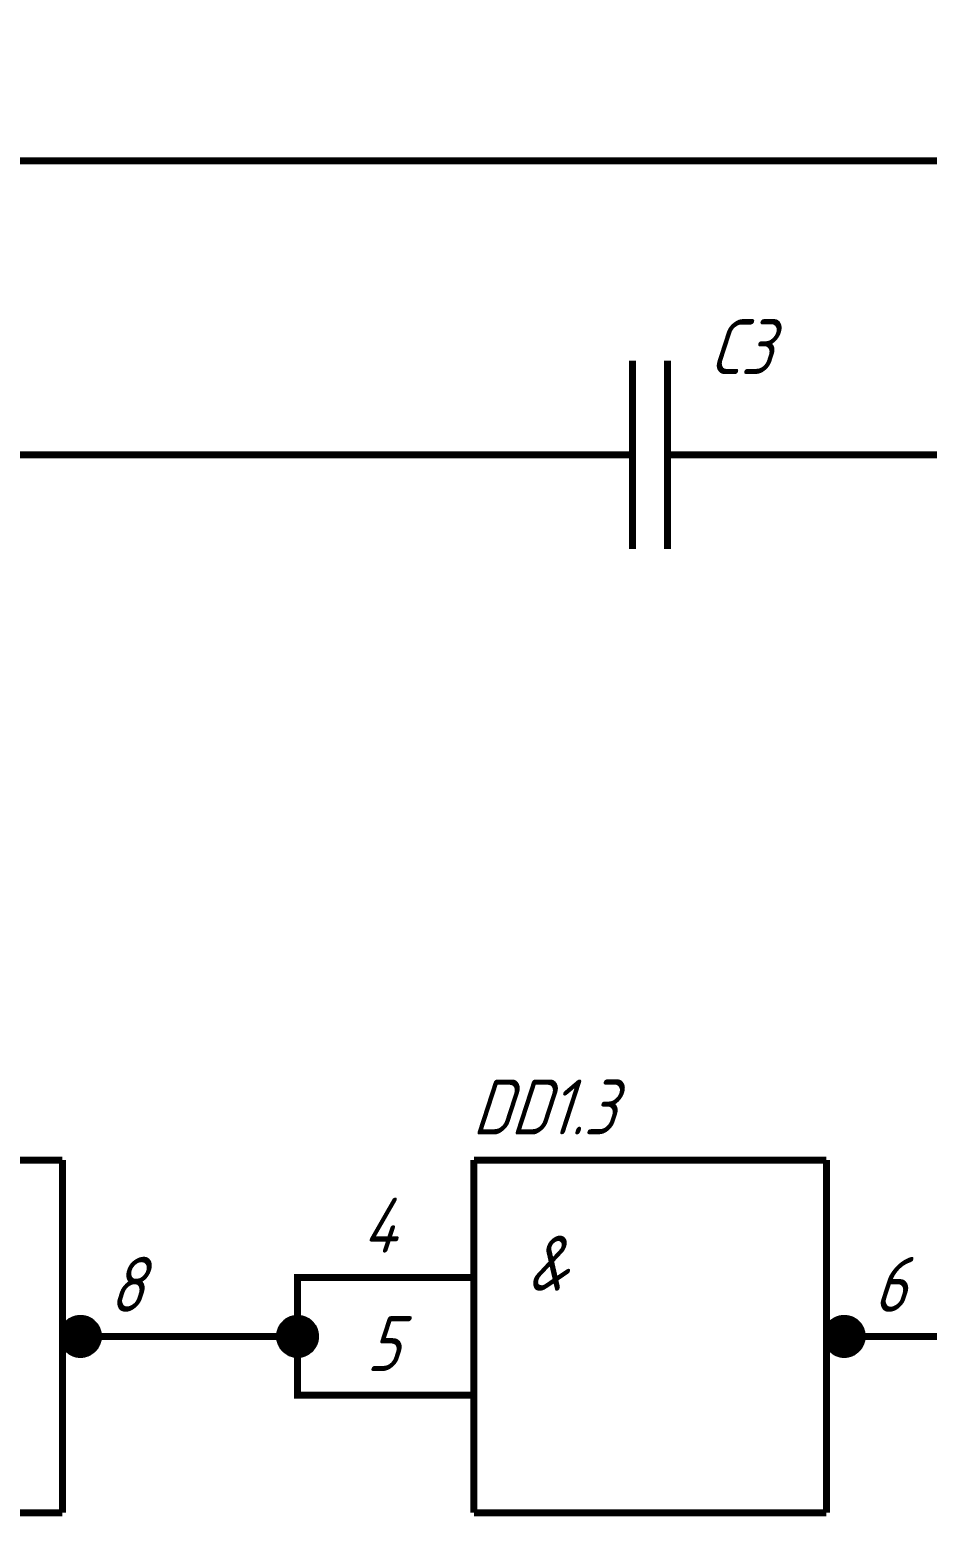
# Paper-space layout 'Layout1' of a CAD drawing. Header units: millimetres. Extents: x 0 to 420, y 0 to 297.
# Drawn here: x 296.2 to 334.4, y 102.5 to 165.7 of the extents above; entities that cross this region are included whole.
import ezdxf

# ---------------------------------------------------------------- set-up
doc = ezdxf.new("R2010")
doc.units = ezdxf.units.MM
doc.layers.add('Sheet', color=255, linetype='Continuous')
doc.styles.add('GOST', font='', dxfattribs={"oblique": 18})
doc.styles.get('GOST').set_extended_font_data('GOST type A')

psp = doc.layouts.get("Layout1")

# ---------------------------------------------------------------- linework, layer by layer
at = {"layer": 'Sheet'}
for points, const_width in [([(162.634, 240.149), (152.619, 240.149), (152.619, 160.15), (227.103, 160.15), (372.589, 160.15), (372.589, 110.133), (370.097, 110.133)], 0.3), ([(321.841, 151.649), (321.841, 147.64)], 0.3), ([(323.334, 147.64), (323.334, 151.649)], 0.3), ([(317.586, 147.64), (240.104, 147.64), (240.104, 122.643)], 0.3), ([(321.841, 147.64), (317.586, 147.64)], 0.3), ([(321.841, 147.64), (321.841, 143.642)], 0.3), ([(323.334, 147.64), (327.589, 147.64)], 0.3), ([(323.334, 147.64), (323.334, 143.642)], 0.3), ([(345.082, 107.64), (340.086, 107.64), (340.086, 110.144), (340.086, 112.649), (340.086, 147.64), (327.589, 147.64)], 0.3), ([(282.601, 117.646), (297.589, 117.646)], 0.3), ([(297.589, 117.646), (297.589, 102.643)], 0.3), ([(315.093, 102.643), (315.093, 117.646)], 0.3), ([(315.093, 117.646), (330.093, 117.646)], 0.3), ([(330.093, 117.646), (330.093, 102.643)], 0.3), ([(302.597, 110.144), (307.593, 110.144), (307.593, 112.649), (310.097, 112.649)], 0.3), ([(315.093, 112.649), (310.097, 112.649)], 0.3), ([(298.353, 110.908), (298.319, 110.908), (298.274, 110.908), (298.241, 110.897), (298.196, 110.897), (298.162, 110.886), (298.128, 110.874), (298.095, 110.863), (298.061, 110.852), (298.027, 110.829), (297.994, 110.818), (297.96, 110.796), (297.926, 110.785), (297.904, 110.762), (297.87, 110.74), (297.836, 110.706), (297.814, 110.683), (297.791, 110.661), (297.769, 110.627), (297.747, 110.605), (297.724, 110.571), (297.702, 110.537), (297.679, 110.515), (297.668, 110.481), (297.646, 110.448), (297.634, 110.414), (297.623, 110.369), (297.612, 110.335), (297.601, 110.302), (297.601, 110.257), (297.589, 110.223), (297.589, 110.189), (297.589, 110.144)], 0.3), ([(297.589, 110.144), (297.589, 110.189), (297.589, 110.223), (297.601, 110.257), (297.601, 110.302), (297.612, 110.335), (297.623, 110.369), (297.634, 110.414), (297.646, 110.448), (297.668, 110.481), (297.679, 110.515), (297.702, 110.537), (297.724, 110.571), (297.747, 110.605), (297.769, 110.627), (297.791, 110.661), (297.814, 110.683), (297.836, 110.706), (297.87, 110.74), (297.904, 110.762), (297.926, 110.785), (297.96, 110.796), (297.994, 110.818), (298.027, 110.829), (298.061, 110.852), (298.095, 110.863), (298.128, 110.874), (298.162, 110.886), (298.196, 110.897), (298.241, 110.897), (298.274, 110.908), (298.319, 110.908), (298.353, 110.908)], 0.0991), ([(299.116, 110.144), (299.116, 110.189), (299.116, 110.223), (299.105, 110.257), (299.105, 110.302), (299.094, 110.335), (299.083, 110.369), (299.071, 110.414), (299.06, 110.448), (299.038, 110.481), (299.027, 110.515), (299.004, 110.537), (298.993, 110.571), (298.97, 110.605), (298.948, 110.627), (298.914, 110.661), (298.892, 110.683), (298.869, 110.706), (298.836, 110.74), (298.813, 110.762), (298.78, 110.785), (298.746, 110.796), (298.723, 110.818), (298.69, 110.829), (298.656, 110.852), (298.622, 110.863), (298.577, 110.874), (298.544, 110.886), (298.51, 110.897), (298.465, 110.897), (298.431, 110.908), (298.398, 110.908), (298.353, 110.908)], 0.3), ([(298.353, 110.908), (298.353, 110.908)], 0.0991), ([(298.353, 110.908), (298.398, 110.908), (298.431, 110.908), (298.465, 110.897), (298.51, 110.897), (298.544, 110.886), (298.577, 110.874), (298.622, 110.863), (298.656, 110.852), (298.69, 110.829), (298.723, 110.818), (298.746, 110.796), (298.78, 110.785), (298.813, 110.762), (298.836, 110.74), (298.869, 110.706), (298.892, 110.683), (298.914, 110.661), (298.948, 110.627), (298.97, 110.605), (298.993, 110.571), (299.004, 110.537), (299.027, 110.515), (299.038, 110.481), (299.06, 110.448), (299.071, 110.414), (299.083, 110.369), (299.094, 110.335), (299.105, 110.302), (299.105, 110.257), (299.116, 110.223), (299.116, 110.189), (299.116, 110.144)], 0.0991), ([(306.83, 110.144), (306.83, 110.189), (306.83, 110.223), (306.841, 110.257), (306.841, 110.302), (306.852, 110.335), (306.863, 110.369), (306.875, 110.414), (306.886, 110.448), (306.908, 110.481), (306.919, 110.515), (306.942, 110.537), (306.953, 110.571), (306.976, 110.605), (306.998, 110.627), (307.032, 110.661), (307.054, 110.683), (307.077, 110.706), (307.11, 110.74), (307.133, 110.762), (307.166, 110.785), (307.2, 110.796), (307.223, 110.818), (307.256, 110.829), (307.29, 110.852), (307.324, 110.863), (307.369, 110.874), (307.402, 110.886), (307.436, 110.897), (307.481, 110.897), (307.515, 110.908), (307.548, 110.908), (307.593, 110.908)], 0.3), ([(306.83, 110.144), (306.83, 110.189), (306.83, 110.223), (306.841, 110.257), (306.841, 110.302), (306.852, 110.335), (306.863, 110.369), (306.875, 110.414), (306.886, 110.448), (306.908, 110.481), (306.919, 110.515), (306.942, 110.537), (306.953, 110.571), (306.976, 110.605), (306.998, 110.627), (307.032, 110.661), (307.054, 110.683), (307.077, 110.706), (307.11, 110.74), (307.133, 110.762), (307.166, 110.785), (307.2, 110.796), (307.223, 110.818), (307.256, 110.829), (307.29, 110.852), (307.324, 110.863), (307.369, 110.874), (307.402, 110.886), (307.436, 110.897), (307.481, 110.897), (307.515, 110.908), (307.548, 110.908), (307.593, 110.908)], 0.3), ([(306.83, 110.144), (306.83, 110.189), (306.83, 110.223), (306.841, 110.257), (306.841, 110.302), (306.852, 110.335), (306.863, 110.369), (306.875, 110.414), (306.886, 110.448), (306.908, 110.481), (306.919, 110.515), (306.942, 110.537), (306.953, 110.571), (306.976, 110.605), (306.998, 110.627), (307.032, 110.661), (307.054, 110.683), (307.077, 110.706), (307.11, 110.74), (307.133, 110.762), (307.166, 110.785), (307.2, 110.796), (307.223, 110.818), (307.256, 110.829), (307.29, 110.852), (307.324, 110.863), (307.369, 110.874), (307.402, 110.886), (307.436, 110.897), (307.481, 110.897), (307.515, 110.908), (307.548, 110.908), (307.593, 110.908)], 0.3), ([(306.83, 110.144), (306.83, 110.189), (306.83, 110.223), (306.841, 110.257), (306.841, 110.302), (306.852, 110.335), (306.863, 110.369), (306.875, 110.414), (306.886, 110.448), (306.908, 110.481), (306.919, 110.515), (306.942, 110.537), (306.953, 110.571), (306.976, 110.605), (306.998, 110.627), (307.032, 110.661), (307.054, 110.683), (307.077, 110.706), (307.11, 110.74), (307.133, 110.762), (307.166, 110.785), (307.2, 110.796), (307.223, 110.818), (307.256, 110.829), (307.29, 110.852), (307.324, 110.863), (307.369, 110.874), (307.402, 110.886), (307.436, 110.897), (307.481, 110.897), (307.515, 110.908), (307.548, 110.908), (307.593, 110.908)], 0.3), ([(306.83, 110.144), (306.83, 110.189), (306.83, 110.223), (306.841, 110.257), (306.841, 110.302), (306.852, 110.335), (306.863, 110.369), (306.875, 110.414), (306.886, 110.448), (306.908, 110.481), (306.919, 110.515), (306.942, 110.537), (306.953, 110.571), (306.976, 110.605), (306.998, 110.627), (307.032, 110.661), (307.054, 110.683), (307.077, 110.706), (307.11, 110.74), (307.133, 110.762), (307.166, 110.785), (307.2, 110.796), (307.223, 110.818), (307.256, 110.829), (307.29, 110.852), (307.324, 110.863), (307.369, 110.874), (307.402, 110.886), (307.436, 110.897), (307.481, 110.897), (307.515, 110.908), (307.548, 110.908), (307.593, 110.908)], 0.0991), ([(306.83, 110.144), (306.83, 110.189), (306.83, 110.223), (306.841, 110.257), (306.841, 110.302), (306.852, 110.335), (306.863, 110.369), (306.875, 110.414), (306.886, 110.448), (306.908, 110.481), (306.919, 110.515), (306.942, 110.537), (306.953, 110.571), (306.976, 110.605), (306.998, 110.627), (307.032, 110.661), (307.054, 110.683), (307.077, 110.706), (307.11, 110.74), (307.133, 110.762), (307.166, 110.785), (307.2, 110.796), (307.223, 110.818), (307.256, 110.829), (307.29, 110.852), (307.324, 110.863), (307.369, 110.874), (307.402, 110.886), (307.436, 110.897), (307.481, 110.897), (307.515, 110.908), (307.548, 110.908), (307.593, 110.908)], 0.0991), ([(306.83, 110.144), (306.83, 110.189), (306.83, 110.223), (306.841, 110.257), (306.841, 110.302), (306.852, 110.335), (306.863, 110.369), (306.875, 110.414), (306.886, 110.448), (306.908, 110.481), (306.919, 110.515), (306.942, 110.537), (306.953, 110.571), (306.976, 110.605), (306.998, 110.627), (307.032, 110.661), (307.054, 110.683), (307.077, 110.706), (307.11, 110.74), (307.133, 110.762), (307.166, 110.785), (307.2, 110.796), (307.223, 110.818), (307.256, 110.829), (307.29, 110.852), (307.324, 110.863), (307.369, 110.874), (307.402, 110.886), (307.436, 110.897), (307.481, 110.897), (307.515, 110.908), (307.548, 110.908), (307.593, 110.908)], 0.0991), ([(306.83, 110.144), (306.83, 110.189), (306.83, 110.223), (306.841, 110.257), (306.841, 110.302), (306.852, 110.335), (306.863, 110.369), (306.875, 110.414), (306.886, 110.448), (306.908, 110.481), (306.919, 110.515), (306.942, 110.537), (306.953, 110.571), (306.976, 110.605), (306.998, 110.627), (307.032, 110.661), (307.054, 110.683), (307.077, 110.706), (307.11, 110.74), (307.133, 110.762), (307.166, 110.785), (307.2, 110.796), (307.223, 110.818), (307.256, 110.829), (307.29, 110.852), (307.324, 110.863), (307.369, 110.874), (307.402, 110.886), (307.436, 110.897), (307.481, 110.897), (307.515, 110.908), (307.548, 110.908), (307.593, 110.908)], 0.0991), ([(307.593, 110.908), (307.593, 110.908)], 0.3), ([(307.593, 110.908), (307.627, 110.908), (307.672, 110.908), (307.705, 110.897), (307.75, 110.897), (307.784, 110.886), (307.818, 110.874), (307.851, 110.863), (307.885, 110.852), (307.919, 110.829), (307.952, 110.818), (307.986, 110.796), (308.02, 110.785), (308.042, 110.762), (308.076, 110.74), (308.11, 110.706), (308.132, 110.683), (308.155, 110.661), (308.177, 110.627), (308.199, 110.605), (308.222, 110.571), (308.244, 110.537), (308.267, 110.515), (308.278, 110.481), (308.3, 110.448), (308.312, 110.414), (308.323, 110.369), (308.334, 110.335), (308.345, 110.302), (308.345, 110.257), (308.357, 110.223), (308.357, 110.189), (308.357, 110.144)], 0.3), ([(307.593, 110.908), (307.593, 110.908)], 0.3), ([(307.593, 110.908), (307.627, 110.908), (307.672, 110.908), (307.705, 110.897), (307.75, 110.897), (307.784, 110.886), (307.818, 110.874), (307.851, 110.863), (307.885, 110.852), (307.919, 110.829), (307.952, 110.818), (307.986, 110.796), (308.02, 110.785), (308.042, 110.762), (308.076, 110.74), (308.11, 110.706), (308.132, 110.683), (308.155, 110.661), (308.177, 110.627), (308.199, 110.605), (308.222, 110.571), (308.244, 110.537), (308.267, 110.515), (308.278, 110.481), (308.3, 110.448), (308.312, 110.414), (308.323, 110.369), (308.334, 110.335), (308.345, 110.302), (308.345, 110.257), (308.357, 110.223), (308.357, 110.189), (308.357, 110.144)], 0.3), ([(307.593, 110.908), (307.593, 110.908)], 0.3), ([(307.593, 110.908), (307.627, 110.908), (307.672, 110.908), (307.705, 110.897), (307.75, 110.897), (307.784, 110.886), (307.818, 110.874), (307.851, 110.863), (307.885, 110.852), (307.919, 110.829), (307.952, 110.818), (307.986, 110.796), (308.02, 110.785), (308.042, 110.762), (308.076, 110.74), (308.11, 110.706), (308.132, 110.683), (308.155, 110.661), (308.177, 110.627), (308.199, 110.605), (308.222, 110.571), (308.244, 110.537), (308.267, 110.515), (308.278, 110.481), (308.3, 110.448), (308.312, 110.414), (308.323, 110.369), (308.334, 110.335), (308.345, 110.302), (308.345, 110.257), (308.357, 110.223), (308.357, 110.189), (308.357, 110.144)], 0.3), ([(307.593, 110.908), (307.593, 110.908)], 0.3), ([(307.593, 110.908), (307.627, 110.908), (307.672, 110.908), (307.705, 110.897), (307.75, 110.897), (307.784, 110.886), (307.818, 110.874), (307.851, 110.863), (307.885, 110.852), (307.919, 110.829), (307.952, 110.818), (307.986, 110.796), (308.02, 110.785), (308.042, 110.762), (308.076, 110.74), (308.11, 110.706), (308.132, 110.683), (308.155, 110.661), (308.177, 110.627), (308.199, 110.605), (308.222, 110.571), (308.244, 110.537), (308.267, 110.515), (308.278, 110.481), (308.3, 110.448), (308.312, 110.414), (308.323, 110.369), (308.334, 110.335), (308.345, 110.302), (308.345, 110.257), (308.357, 110.223), (308.357, 110.189), (308.357, 110.144)], 0.3), ([(307.593, 110.908), (307.593, 110.908)], 0.0991), ([(307.593, 110.908), (307.627, 110.908), (307.672, 110.908), (307.705, 110.897), (307.75, 110.897), (307.784, 110.886), (307.818, 110.874), (307.851, 110.863), (307.885, 110.852), (307.919, 110.829), (307.952, 110.818), (307.986, 110.796), (308.02, 110.785), (308.042, 110.762), (308.076, 110.74), (308.11, 110.706), (308.132, 110.683), (308.155, 110.661), (308.177, 110.627), (308.199, 110.605), (308.222, 110.571), (308.244, 110.537), (308.267, 110.515), (308.278, 110.481), (308.3, 110.448), (308.312, 110.414), (308.323, 110.369), (308.334, 110.335), (308.345, 110.302), (308.345, 110.257), (308.357, 110.223), (308.357, 110.189), (308.357, 110.144)], 0.0991), ([(307.593, 110.908), (307.593, 110.908)], 0.0991), ([(307.593, 110.908), (307.627, 110.908), (307.672, 110.908), (307.705, 110.897), (307.75, 110.897), (307.784, 110.886), (307.818, 110.874), (307.851, 110.863), (307.885, 110.852), (307.919, 110.829), (307.952, 110.818), (307.986, 110.796), (308.02, 110.785), (308.042, 110.762), (308.076, 110.74), (308.11, 110.706), (308.132, 110.683), (308.155, 110.661), (308.177, 110.627), (308.199, 110.605), (308.222, 110.571), (308.244, 110.537), (308.267, 110.515), (308.278, 110.481), (308.3, 110.448), (308.312, 110.414), (308.323, 110.369), (308.334, 110.335), (308.345, 110.302), (308.345, 110.257), (308.357, 110.223), (308.357, 110.189), (308.357, 110.144)], 0.0991), ([(307.593, 110.908), (307.593, 110.908)], 0.0991), ([(307.593, 110.908), (307.627, 110.908), (307.672, 110.908), (307.705, 110.897), (307.75, 110.897), (307.784, 110.886), (307.818, 110.874), (307.851, 110.863), (307.885, 110.852), (307.919, 110.829), (307.952, 110.818), (307.986, 110.796), (308.02, 110.785), (308.042, 110.762), (308.076, 110.74), (308.11, 110.706), (308.132, 110.683), (308.155, 110.661), (308.177, 110.627), (308.199, 110.605), (308.222, 110.571), (308.244, 110.537), (308.267, 110.515), (308.278, 110.481), (308.3, 110.448), (308.312, 110.414), (308.323, 110.369), (308.334, 110.335), (308.345, 110.302), (308.345, 110.257), (308.357, 110.223), (308.357, 110.189), (308.357, 110.144)], 0.0991), ([(307.593, 110.908), (307.593, 110.908)], 0.0991), ([(307.593, 110.908), (307.627, 110.908), (307.672, 110.908), (307.705, 110.897), (307.75, 110.897), (307.784, 110.886), (307.818, 110.874), (307.851, 110.863), (307.885, 110.852), (307.919, 110.829), (307.952, 110.818), (307.986, 110.796), (308.02, 110.785), (308.042, 110.762), (308.076, 110.74), (308.11, 110.706), (308.132, 110.683), (308.155, 110.661), (308.177, 110.627), (308.199, 110.605), (308.222, 110.571), (308.244, 110.537), (308.267, 110.515), (308.278, 110.481), (308.3, 110.448), (308.312, 110.414), (308.323, 110.369), (308.334, 110.335), (308.345, 110.302), (308.345, 110.257), (308.357, 110.223), (308.357, 110.189), (308.357, 110.144)], 0.0991), ([(330.845, 110.908), (330.812, 110.908), (330.767, 110.908), (330.733, 110.897), (330.688, 110.897), (330.655, 110.886), (330.621, 110.874), (330.587, 110.863), (330.553, 110.852), (330.52, 110.829), (330.486, 110.818), (330.452, 110.796), (330.43, 110.785), (330.396, 110.762), (330.363, 110.74), (330.34, 110.706), (330.318, 110.683), (330.284, 110.661), (330.262, 110.627), (330.239, 110.605), (330.217, 110.571), (330.205, 110.537), (330.183, 110.515), (330.172, 110.481), (330.149, 110.448), (330.138, 110.414), (330.127, 110.369), (330.116, 110.335), (330.104, 110.302), (330.104, 110.257), (330.093, 110.223), (330.093, 110.189), (330.093, 110.144)], 0.3), ([(330.093, 110.144), (330.093, 110.189), (330.093, 110.223), (330.104, 110.257), (330.104, 110.302), (330.116, 110.335), (330.127, 110.369), (330.138, 110.414), (330.149, 110.448), (330.172, 110.481), (330.183, 110.515), (330.205, 110.537), (330.217, 110.571), (330.239, 110.605), (330.262, 110.627), (330.284, 110.661), (330.318, 110.683), (330.34, 110.706), (330.363, 110.74), (330.396, 110.762), (330.43, 110.785), (330.452, 110.796), (330.486, 110.818), (330.52, 110.829), (330.553, 110.852), (330.587, 110.863), (330.621, 110.874), (330.655, 110.886), (330.688, 110.897), (330.733, 110.897), (330.767, 110.908), (330.812, 110.908), (330.845, 110.908)], 0.0991), ([(331.609, 110.144), (331.609, 110.189), (331.609, 110.223), (331.598, 110.257), (331.598, 110.302), (331.586, 110.335), (331.575, 110.369), (331.564, 110.414), (331.553, 110.448), (331.53, 110.481), (331.519, 110.515), (331.497, 110.537), (331.485, 110.571), (331.463, 110.605), (331.44, 110.627), (331.407, 110.661), (331.384, 110.683), (331.362, 110.706), (331.328, 110.74), (331.306, 110.762), (331.272, 110.785), (331.238, 110.796), (331.216, 110.818), (331.182, 110.829), (331.149, 110.852), (331.115, 110.863), (331.07, 110.874), (331.036, 110.886), (331.003, 110.897), (330.958, 110.897), (330.924, 110.908), (330.89, 110.908), (330.845, 110.908)], 0.3), ([(330.845, 110.908), (330.845, 110.908)], 0.0991), ([(330.845, 110.908), (330.89, 110.908), (330.924, 110.908), (330.958, 110.897), (331.003, 110.897), (331.036, 110.886), (331.07, 110.874), (331.115, 110.863), (331.149, 110.852), (331.182, 110.829), (331.216, 110.818), (331.238, 110.796), (331.272, 110.785), (331.306, 110.762), (331.328, 110.74), (331.362, 110.706), (331.384, 110.683), (331.407, 110.661), (331.44, 110.627), (331.463, 110.605), (331.485, 110.571), (331.497, 110.537), (331.519, 110.515), (331.53, 110.481), (331.553, 110.448), (331.564, 110.414), (331.575, 110.369), (331.586, 110.335), (331.598, 110.302), (331.598, 110.257), (331.609, 110.223), (331.609, 110.189), (331.609, 110.144)], 0.0991), ([(297.589, 110.144), (302.597, 110.144)], 0.3), ([(297.589, 110.144), (297.589, 110.111), (297.589, 110.066), (297.601, 110.032), (297.601, 109.987), (297.612, 109.954), (297.623, 109.92), (297.634, 109.886), (297.646, 109.852), (297.668, 109.819), (297.679, 109.785), (297.702, 109.751), (297.724, 109.718), (297.747, 109.695), (297.769, 109.662), (297.791, 109.628), (297.814, 109.605), (297.836, 109.583), (297.87, 109.56), (297.904, 109.538), (297.926, 109.516), (297.96, 109.493), (297.994, 109.471), (298.027, 109.459), (298.061, 109.437), (298.095, 109.426), (298.128, 109.415), (298.162, 109.403), (298.196, 109.392), (298.241, 109.392), (298.274, 109.381), (298.319, 109.381), (298.353, 109.381)], 0.3), ([(298.353, 109.381), (298.319, 109.381), (298.274, 109.381), (298.241, 109.392), (298.196, 109.392), (298.162, 109.403), (298.128, 109.415), (298.095, 109.426), (298.061, 109.437), (298.027, 109.459), (297.994, 109.471), (297.96, 109.493), (297.926, 109.516), (297.904, 109.538), (297.87, 109.56), (297.836, 109.583), (297.814, 109.605), (297.791, 109.628), (297.769, 109.662), (297.747, 109.695), (297.724, 109.718), (297.702, 109.751), (297.679, 109.785), (297.668, 109.819), (297.646, 109.852), (297.634, 109.886), (297.623, 109.92), (297.612, 109.954), (297.601, 109.987), (297.601, 110.032), (297.589, 110.066), (297.589, 110.111), (297.589, 110.144)], 0.0991), ([(297.589, 110.144), (297.589, 110.144)], 0.0991), ([(298.353, 109.381), (298.398, 109.381), (298.431, 109.381), (298.465, 109.392), (298.51, 109.392), (298.544, 109.403), (298.577, 109.415), (298.622, 109.426), (298.656, 109.437), (298.69, 109.459), (298.723, 109.471), (298.746, 109.493), (298.78, 109.516), (298.813, 109.538), (298.836, 109.56), (298.869, 109.583), (298.892, 109.605), (298.914, 109.628), (298.948, 109.662), (298.97, 109.695), (298.993, 109.718), (299.004, 109.751), (299.027, 109.785), (299.038, 109.819), (299.06, 109.852), (299.071, 109.886), (299.083, 109.92), (299.094, 109.954), (299.105, 109.987), (299.105, 110.032), (299.116, 110.066), (299.116, 110.111), (299.116, 110.144)], 0.3), ([(299.116, 110.144), (299.116, 110.111), (299.116, 110.066), (299.105, 110.032), (299.105, 109.987), (299.094, 109.954), (299.083, 109.92), (299.071, 109.886), (299.06, 109.852), (299.038, 109.819), (299.027, 109.785), (299.004, 109.751), (298.993, 109.718), (298.97, 109.695), (298.948, 109.662), (298.914, 109.628), (298.892, 109.605), (298.869, 109.583), (298.836, 109.56), (298.813, 109.538), (298.78, 109.516), (298.746, 109.493), (298.723, 109.471), (298.69, 109.459), (298.656, 109.437), (298.622, 109.426), (298.577, 109.415), (298.544, 109.403), (298.51, 109.392), (298.465, 109.392), (298.431, 109.381), (298.398, 109.381), (298.353, 109.381)], 0.0991), ([(299.116, 110.144), (299.116, 110.144), (299.116, 110.144), (299.116, 110.144), (299.116, 110.144), (299.116, 110.144), (299.116, 110.144), (299.116, 110.144), (299.116, 110.144), (299.116, 110.144), (299.116, 110.144), (299.116, 110.144), (299.116, 110.144), (299.116, 110.144), (299.116, 110.144), (299.116, 110.144), (299.116, 110.144), (299.116, 110.144), (299.116, 110.144), (299.116, 110.144), (299.116, 110.144), (299.116, 110.144), (299.116, 110.144), (299.116, 110.144), (299.116, 110.144), (299.116, 110.144), (299.116, 110.144), (299.116, 110.144), (299.116, 110.144), (299.116, 110.144), (299.116, 110.144), (299.116, 110.144), (299.116, 110.144)], 0.0991), ([(299.116, 110.144), (299.116, 110.144)], 0.0991), ([(307.593, 109.381), (307.548, 109.381), (307.515, 109.381), (307.481, 109.392), (307.436, 109.392), (307.402, 109.403), (307.369, 109.415), (307.324, 109.426), (307.29, 109.437), (307.256, 109.459), (307.223, 109.471), (307.2, 109.493), (307.166, 109.516), (307.133, 109.538), (307.11, 109.56), (307.077, 109.583), (307.054, 109.605), (307.032, 109.628), (306.998, 109.662), (306.976, 109.695), (306.953, 109.718), (306.942, 109.751), (306.919, 109.785), (306.908, 109.819), (306.886, 109.852), (306.875, 109.886), (306.863, 109.92), (306.852, 109.954), (306.841, 109.987), (306.841, 110.032), (306.83, 110.066), (306.83, 110.111), (306.83, 110.144)], 0.3), ([(306.83, 110.144), (306.83, 110.144)], 0.3), ([(307.593, 109.381), (307.548, 109.381), (307.515, 109.381), (307.481, 109.392), (307.436, 109.392), (307.402, 109.403), (307.369, 109.415), (307.324, 109.426), (307.29, 109.437), (307.256, 109.459), (307.223, 109.471), (307.2, 109.493), (307.166, 109.516), (307.133, 109.538), (307.11, 109.56), (307.077, 109.583), (307.054, 109.605), (307.032, 109.628), (306.998, 109.662), (306.976, 109.695), (306.953, 109.718), (306.942, 109.751), (306.919, 109.785), (306.908, 109.819), (306.886, 109.852), (306.875, 109.886), (306.863, 109.92), (306.852, 109.954), (306.841, 109.987), (306.841, 110.032), (306.83, 110.066), (306.83, 110.111), (306.83, 110.144)], 0.3), ([(306.83, 110.144), (306.83, 110.144)], 0.3), ([(307.593, 109.381), (307.548, 109.381), (307.515, 109.381), (307.481, 109.392), (307.436, 109.392), (307.402, 109.403), (307.369, 109.415), (307.324, 109.426), (307.29, 109.437), (307.256, 109.459), (307.223, 109.471), (307.2, 109.493), (307.166, 109.516), (307.133, 109.538), (307.11, 109.56), (307.077, 109.583), (307.054, 109.605), (307.032, 109.628), (306.998, 109.662), (306.976, 109.695), (306.953, 109.718), (306.942, 109.751), (306.919, 109.785), (306.908, 109.819), (306.886, 109.852), (306.875, 109.886), (306.863, 109.92), (306.852, 109.954), (306.841, 109.987), (306.841, 110.032), (306.83, 110.066), (306.83, 110.111), (306.83, 110.144)], 0.3), ([(306.83, 110.144), (306.83, 110.144)], 0.3), ([(307.593, 109.381), (307.548, 109.381), (307.515, 109.381), (307.481, 109.392), (307.436, 109.392), (307.402, 109.403), (307.369, 109.415), (307.324, 109.426), (307.29, 109.437), (307.256, 109.459), (307.223, 109.471), (307.2, 109.493), (307.166, 109.516), (307.133, 109.538), (307.11, 109.56), (307.077, 109.583), (307.054, 109.605), (307.032, 109.628), (306.998, 109.662), (306.976, 109.695), (306.953, 109.718), (306.942, 109.751), (306.919, 109.785), (306.908, 109.819), (306.886, 109.852), (306.875, 109.886), (306.863, 109.92), (306.852, 109.954), (306.841, 109.987), (306.841, 110.032), (306.83, 110.066), (306.83, 110.111), (306.83, 110.144)], 0.3), ([(306.83, 110.144), (306.83, 110.144)], 0.3), ([(307.593, 109.381), (307.548, 109.381), (307.515, 109.381), (307.481, 109.392), (307.436, 109.392), (307.402, 109.403), (307.369, 109.415), (307.324, 109.426), (307.29, 109.437), (307.256, 109.459), (307.223, 109.471), (307.2, 109.493), (307.166, 109.516), (307.133, 109.538), (307.11, 109.56), (307.077, 109.583), (307.054, 109.605), (307.032, 109.628), (306.998, 109.662), (306.976, 109.695), (306.953, 109.718), (306.942, 109.751), (306.919, 109.785), (306.908, 109.819), (306.886, 109.852), (306.875, 109.886), (306.863, 109.92), (306.852, 109.954), (306.841, 109.987), (306.841, 110.032), (306.83, 110.066), (306.83, 110.111), (306.83, 110.144)], 0.0991), ([(306.83, 110.144), (306.83, 110.144)], 0.0991), ([(307.593, 109.381), (307.548, 109.381), (307.515, 109.381), (307.481, 109.392), (307.436, 109.392), (307.402, 109.403), (307.369, 109.415), (307.324, 109.426), (307.29, 109.437), (307.256, 109.459), (307.223, 109.471), (307.2, 109.493), (307.166, 109.516), (307.133, 109.538), (307.11, 109.56), (307.077, 109.583), (307.054, 109.605), (307.032, 109.628), (306.998, 109.662), (306.976, 109.695), (306.953, 109.718), (306.942, 109.751), (306.919, 109.785), (306.908, 109.819), (306.886, 109.852), (306.875, 109.886), (306.863, 109.92), (306.852, 109.954), (306.841, 109.987), (306.841, 110.032), (306.83, 110.066), (306.83, 110.111), (306.83, 110.144)], 0.0991), ([(306.83, 110.144), (306.83, 110.144)], 0.0991), ([(307.593, 109.381), (307.548, 109.381), (307.515, 109.381), (307.481, 109.392), (307.436, 109.392), (307.402, 109.403), (307.369, 109.415), (307.324, 109.426), (307.29, 109.437), (307.256, 109.459), (307.223, 109.471), (307.2, 109.493), (307.166, 109.516), (307.133, 109.538), (307.11, 109.56), (307.077, 109.583), (307.054, 109.605), (307.032, 109.628), (306.998, 109.662), (306.976, 109.695), (306.953, 109.718), (306.942, 109.751), (306.919, 109.785), (306.908, 109.819), (306.886, 109.852), (306.875, 109.886), (306.863, 109.92), (306.852, 109.954), (306.841, 109.987), (306.841, 110.032), (306.83, 110.066), (306.83, 110.111), (306.83, 110.144)], 0.0991), ([(306.83, 110.144), (306.83, 110.144)], 0.0991), ([(307.593, 109.381), (307.548, 109.381), (307.515, 109.381), (307.481, 109.392), (307.436, 109.392), (307.402, 109.403), (307.369, 109.415), (307.324, 109.426), (307.29, 109.437), (307.256, 109.459), (307.223, 109.471), (307.2, 109.493), (307.166, 109.516), (307.133, 109.538), (307.11, 109.56), (307.077, 109.583), (307.054, 109.605), (307.032, 109.628), (306.998, 109.662), (306.976, 109.695), (306.953, 109.718), (306.942, 109.751), (306.919, 109.785), (306.908, 109.819), (306.886, 109.852), (306.875, 109.886), (306.863, 109.92), (306.852, 109.954), (306.841, 109.987), (306.841, 110.032), (306.83, 110.066), (306.83, 110.111), (306.83, 110.144)], 0.0991), ([(306.83, 110.144), (306.83, 110.144)], 0.0991), ([(308.357, 110.144), (308.357, 110.111), (308.357, 110.066), (308.345, 110.032), (308.345, 109.987), (308.334, 109.954), (308.323, 109.92), (308.312, 109.886), (308.3, 109.852), (308.278, 109.819), (308.267, 109.785), (308.244, 109.751), (308.222, 109.718), (308.199, 109.695), (308.177, 109.662), (308.155, 109.628), (308.132, 109.605), (308.11, 109.583), (308.076, 109.56), (308.042, 109.538), (308.02, 109.516), (307.986, 109.493), (307.952, 109.471), (307.919, 109.459), (307.885, 109.437), (307.851, 109.426), (307.818, 109.415), (307.784, 109.403), (307.75, 109.392), (307.705, 109.392), (307.672, 109.381), (307.627, 109.381), (307.593, 109.381)], 0.3), ([(307.593, 110.144), (307.593, 107.64), (310.097, 107.64)], 0.3), ([(308.357, 110.144), (308.357, 110.111), (308.357, 110.066), (308.345, 110.032), (308.345, 109.987), (308.334, 109.954), (308.323, 109.92), (308.312, 109.886), (308.3, 109.852), (308.278, 109.819), (308.267, 109.785), (308.244, 109.751), (308.222, 109.718), (308.199, 109.695), (308.177, 109.662), (308.155, 109.628), (308.132, 109.605), (308.11, 109.583), (308.076, 109.56), (308.042, 109.538), (308.02, 109.516), (307.986, 109.493), (307.952, 109.471), (307.919, 109.459), (307.885, 109.437), (307.851, 109.426), (307.818, 109.415), (307.784, 109.403), (307.75, 109.392), (307.705, 109.392), (307.672, 109.381), (307.627, 109.381), (307.593, 109.381)], 0.3), ([(308.357, 110.144), (308.357, 110.111), (308.357, 110.066), (308.345, 110.032), (308.345, 109.987), (308.334, 109.954), (308.323, 109.92), (308.312, 109.886), (308.3, 109.852), (308.278, 109.819), (308.267, 109.785), (308.244, 109.751), (308.222, 109.718), (308.199, 109.695), (308.177, 109.662), (308.155, 109.628), (308.132, 109.605), (308.11, 109.583), (308.076, 109.56), (308.042, 109.538), (308.02, 109.516), (307.986, 109.493), (307.952, 109.471), (307.919, 109.459), (307.885, 109.437), (307.851, 109.426), (307.818, 109.415), (307.784, 109.403), (307.75, 109.392), (307.705, 109.392), (307.672, 109.381), (307.627, 109.381), (307.593, 109.381)], 0.3), ([(308.357, 110.144), (308.357, 110.111), (308.357, 110.066), (308.345, 110.032), (308.345, 109.987), (308.334, 109.954), (308.323, 109.92), (308.312, 109.886), (308.3, 109.852), (308.278, 109.819), (308.267, 109.785), (308.244, 109.751), (308.222, 109.718), (308.199, 109.695), (308.177, 109.662), (308.155, 109.628), (308.132, 109.605), (308.11, 109.583), (308.076, 109.56), (308.042, 109.538), (308.02, 109.516), (307.986, 109.493), (307.952, 109.471), (307.919, 109.459), (307.885, 109.437), (307.851, 109.426), (307.818, 109.415), (307.784, 109.403), (307.75, 109.392), (307.705, 109.392), (307.672, 109.381), (307.627, 109.381), (307.593, 109.381)], 0.3), ([(308.357, 110.144), (308.357, 110.111), (308.357, 110.066), (308.345, 110.032), (308.345, 109.987), (308.334, 109.954), (308.323, 109.92), (308.312, 109.886), (308.3, 109.852), (308.278, 109.819), (308.267, 109.785), (308.244, 109.751), (308.222, 109.718), (308.199, 109.695), (308.177, 109.662), (308.155, 109.628), (308.132, 109.605), (308.11, 109.583), (308.076, 109.56), (308.042, 109.538), (308.02, 109.516), (307.986, 109.493), (307.952, 109.471), (307.919, 109.459), (307.885, 109.437), (307.851, 109.426), (307.818, 109.415), (307.784, 109.403), (307.75, 109.392), (307.705, 109.392), (307.672, 109.381), (307.627, 109.381), (307.593, 109.381)], 0.0991), ([(308.357, 110.144), (308.357, 110.111), (308.357, 110.066), (308.345, 110.032), (308.345, 109.987), (308.334, 109.954), (308.323, 109.92), (308.312, 109.886), (308.3, 109.852), (308.278, 109.819), (308.267, 109.785), (308.244, 109.751), (308.222, 109.718), (308.199, 109.695), (308.177, 109.662), (308.155, 109.628), (308.132, 109.605), (308.11, 109.583), (308.076, 109.56), (308.042, 109.538), (308.02, 109.516), (307.986, 109.493), (307.952, 109.471), (307.919, 109.459), (307.885, 109.437), (307.851, 109.426), (307.818, 109.415), (307.784, 109.403), (307.75, 109.392), (307.705, 109.392), (307.672, 109.381), (307.627, 109.381), (307.593, 109.381)], 0.0991), ([(308.357, 110.144), (308.357, 110.111), (308.357, 110.066), (308.345, 110.032), (308.345, 109.987), (308.334, 109.954), (308.323, 109.92), (308.312, 109.886), (308.3, 109.852), (308.278, 109.819), (308.267, 109.785), (308.244, 109.751), (308.222, 109.718), (308.199, 109.695), (308.177, 109.662), (308.155, 109.628), (308.132, 109.605), (308.11, 109.583), (308.076, 109.56), (308.042, 109.538), (308.02, 109.516), (307.986, 109.493), (307.952, 109.471), (307.919, 109.459), (307.885, 109.437), (307.851, 109.426), (307.818, 109.415), (307.784, 109.403), (307.75, 109.392), (307.705, 109.392), (307.672, 109.381), (307.627, 109.381), (307.593, 109.381)], 0.0991), ([(308.357, 110.144), (308.357, 110.111), (308.357, 110.066), (308.345, 110.032), (308.345, 109.987), (308.334, 109.954), (308.323, 109.92), (308.312, 109.886), (308.3, 109.852), (308.278, 109.819), (308.267, 109.785), (308.244, 109.751), (308.222, 109.718), (308.199, 109.695), (308.177, 109.662), (308.155, 109.628), (308.132, 109.605), (308.11, 109.583), (308.076, 109.56), (308.042, 109.538), (308.02, 109.516), (307.986, 109.493), (307.952, 109.471), (307.919, 109.459), (307.885, 109.437), (307.851, 109.426), (307.818, 109.415), (307.784, 109.403), (307.75, 109.392), (307.705, 109.392), (307.672, 109.381), (307.627, 109.381), (307.593, 109.381)], 0.0991), ([(308.357, 110.144), (308.357, 110.144), (308.357, 110.144), (308.357, 110.144), (308.357, 110.144), (308.357, 110.144), (308.357, 110.144), (308.357, 110.144), (308.357, 110.144), (308.357, 110.144), (308.357, 110.144), (308.357, 110.144), (308.357, 110.144), (308.357, 110.144), (308.357, 110.144), (308.357, 110.144), (308.357, 110.144), (308.357, 110.144), (308.357, 110.144), (308.357, 110.144), (308.357, 110.144), (308.357, 110.144), (308.357, 110.144), (308.357, 110.144), (308.357, 110.144), (308.357, 110.144), (308.357, 110.144), (308.357, 110.144), (308.357, 110.144), (308.357, 110.144), (308.357, 110.144), (308.357, 110.144), (308.357, 110.144)], 0.3), ([(308.357, 110.144), (308.357, 110.144)], 0.3), ([(308.357, 110.144), (308.357, 110.144), (308.357, 110.144), (308.357, 110.144), (308.357, 110.144), (308.357, 110.144), (308.357, 110.144), (308.357, 110.144), (308.357, 110.144), (308.357, 110.144), (308.357, 110.144), (308.357, 110.144), (308.357, 110.144), (308.357, 110.144), (308.357, 110.144), (308.357, 110.144), (308.357, 110.144), (308.357, 110.144), (308.357, 110.144), (308.357, 110.144), (308.357, 110.144), (308.357, 110.144), (308.357, 110.144), (308.357, 110.144), (308.357, 110.144), (308.357, 110.144), (308.357, 110.144), (308.357, 110.144), (308.357, 110.144), (308.357, 110.144), (308.357, 110.144), (308.357, 110.144), (308.357, 110.144)], 0.3), ([(308.357, 110.144), (308.357, 110.144)], 0.3), ([(308.357, 110.144), (308.357, 110.144), (308.357, 110.144), (308.357, 110.144), (308.357, 110.144), (308.357, 110.144), (308.357, 110.144), (308.357, 110.144), (308.357, 110.144), (308.357, 110.144), (308.357, 110.144), (308.357, 110.144), (308.357, 110.144), (308.357, 110.144), (308.357, 110.144), (308.357, 110.144), (308.357, 110.144), (308.357, 110.144), (308.357, 110.144), (308.357, 110.144), (308.357, 110.144), (308.357, 110.144), (308.357, 110.144), (308.357, 110.144), (308.357, 110.144), (308.357, 110.144), (308.357, 110.144), (308.357, 110.144), (308.357, 110.144), (308.357, 110.144), (308.357, 110.144), (308.357, 110.144), (308.357, 110.144)], 0.3), ([(308.357, 110.144), (308.357, 110.144)], 0.3), ([(308.357, 110.144), (308.357, 110.144), (308.357, 110.144), (308.357, 110.144), (308.357, 110.144), (308.357, 110.144), (308.357, 110.144), (308.357, 110.144), (308.357, 110.144), (308.357, 110.144), (308.357, 110.144), (308.357, 110.144), (308.357, 110.144), (308.357, 110.144), (308.357, 110.144), (308.357, 110.144), (308.357, 110.144), (308.357, 110.144), (308.357, 110.144), (308.357, 110.144), (308.357, 110.144), (308.357, 110.144), (308.357, 110.144), (308.357, 110.144), (308.357, 110.144), (308.357, 110.144), (308.357, 110.144), (308.357, 110.144), (308.357, 110.144), (308.357, 110.144), (308.357, 110.144), (308.357, 110.144), (308.357, 110.144)], 0.3), ([(308.357, 110.144), (308.357, 110.144)], 0.3), ([(308.357, 110.144), (308.357, 110.144), (308.357, 110.144), (308.357, 110.144), (308.357, 110.144), (308.357, 110.144), (308.357, 110.144), (308.357, 110.144), (308.357, 110.144), (308.357, 110.144), (308.357, 110.144), (308.357, 110.144), (308.357, 110.144), (308.357, 110.144), (308.357, 110.144), (308.357, 110.144), (308.357, 110.144), (308.357, 110.144), (308.357, 110.144), (308.357, 110.144), (308.357, 110.144), (308.357, 110.144), (308.357, 110.144), (308.357, 110.144), (308.357, 110.144), (308.357, 110.144), (308.357, 110.144), (308.357, 110.144), (308.357, 110.144), (308.357, 110.144), (308.357, 110.144), (308.357, 110.144), (308.357, 110.144)], 0.0991), ([(308.357, 110.144), (308.357, 110.144)], 0.0991), ([(308.357, 110.144), (308.357, 110.144), (308.357, 110.144), (308.357, 110.144), (308.357, 110.144), (308.357, 110.144), (308.357, 110.144), (308.357, 110.144), (308.357, 110.144), (308.357, 110.144), (308.357, 110.144), (308.357, 110.144), (308.357, 110.144), (308.357, 110.144), (308.357, 110.144), (308.357, 110.144), (308.357, 110.144), (308.357, 110.144), (308.357, 110.144), (308.357, 110.144), (308.357, 110.144), (308.357, 110.144), (308.357, 110.144), (308.357, 110.144), (308.357, 110.144), (308.357, 110.144), (308.357, 110.144), (308.357, 110.144), (308.357, 110.144), (308.357, 110.144), (308.357, 110.144), (308.357, 110.144), (308.357, 110.144)], 0.0991), ([(308.357, 110.144), (308.357, 110.144)], 0.0991), ([(308.357, 110.144), (308.357, 110.144), (308.357, 110.144), (308.357, 110.144), (308.357, 110.144), (308.357, 110.144), (308.357, 110.144), (308.357, 110.144), (308.357, 110.144), (308.357, 110.144), (308.357, 110.144), (308.357, 110.144), (308.357, 110.144), (308.357, 110.144), (308.357, 110.144), (308.357, 110.144), (308.357, 110.144), (308.357, 110.144), (308.357, 110.144), (308.357, 110.144), (308.357, 110.144), (308.357, 110.144), (308.357, 110.144), (308.357, 110.144), (308.357, 110.144), (308.357, 110.144), (308.357, 110.144), (308.357, 110.144), (308.357, 110.144), (308.357, 110.144), (308.357, 110.144), (308.357, 110.144), (308.357, 110.144)], 0.0991), ([(308.357, 110.144), (308.357, 110.144)], 0.0991), ([(308.357, 110.144), (308.357, 110.144), (308.357, 110.144), (308.357, 110.144), (308.357, 110.144), (308.357, 110.144), (308.357, 110.144), (308.357, 110.144), (308.357, 110.144), (308.357, 110.144), (308.357, 110.144), (308.357, 110.144), (308.357, 110.144), (308.357, 110.144), (308.357, 110.144), (308.357, 110.144), (308.357, 110.144), (308.357, 110.144), (308.357, 110.144), (308.357, 110.144), (308.357, 110.144), (308.357, 110.144), (308.357, 110.144), (308.357, 110.144), (308.357, 110.144), (308.357, 110.144), (308.357, 110.144), (308.357, 110.144), (308.357, 110.144), (308.357, 110.144), (308.357, 110.144), (308.357, 110.144), (308.357, 110.144)], 0.0991), ([(308.357, 110.144), (308.357, 110.144)], 0.0991), ([(330.093, 110.144), (335.089, 110.144)], 0.3), ([(330.093, 110.144), (330.093, 110.111), (330.093, 110.066), (330.104, 110.032), (330.104, 109.987), (330.116, 109.954), (330.127, 109.92), (330.138, 109.886), (330.149, 109.852), (330.172, 109.819), (330.183, 109.785), (330.205, 109.751), (330.217, 109.718), (330.239, 109.695), (330.262, 109.662), (330.284, 109.628), (330.318, 109.605), (330.34, 109.583), (330.363, 109.56), (330.396, 109.538), (330.43, 109.516), (330.452, 109.493), (330.486, 109.471), (330.52, 109.459), (330.553, 109.437), (330.587, 109.426), (330.621, 109.415), (330.655, 109.403), (330.688, 109.392), (330.733, 109.392), (330.767, 109.381), (330.812, 109.381), (330.845, 109.381)], 0.3), ([(330.845, 109.381), (330.812, 109.381), (330.767, 109.381), (330.733, 109.392), (330.688, 109.392), (330.655, 109.403), (330.621, 109.415), (330.587, 109.426), (330.553, 109.437), (330.52, 109.459), (330.486, 109.471), (330.452, 109.493), (330.43, 109.516), (330.396, 109.538), (330.363, 109.56), (330.34, 109.583), (330.318, 109.605), (330.284, 109.628), (330.262, 109.662), (330.239, 109.695), (330.217, 109.718), (330.205, 109.751), (330.183, 109.785), (330.172, 109.819), (330.149, 109.852), (330.138, 109.886), (330.127, 109.92), (330.116, 109.954), (330.104, 109.987), (330.104, 110.032), (330.093, 110.066), (330.093, 110.111), (330.093, 110.144)], 0.0991), ([(330.093, 110.144), (330.093, 110.144)], 0.0991), ([(330.845, 109.381), (330.89, 109.381), (330.924, 109.381), (330.958, 109.392), (331.003, 109.392), (331.036, 109.403), (331.07, 109.415), (331.115, 109.426), (331.149, 109.437), (331.182, 109.459), (331.216, 109.471), (331.238, 109.493), (331.272, 109.516), (331.306, 109.538), (331.328, 109.56), (331.362, 109.583), (331.384, 109.605), (331.407, 109.628), (331.44, 109.662), (331.463, 109.695), (331.485, 109.718), (331.497, 109.751), (331.519, 109.785), (331.53, 109.819), (331.553, 109.852), (331.564, 109.886), (331.575, 109.92), (331.586, 109.954), (331.598, 109.987), (331.598, 110.032), (331.609, 110.066), (331.609, 110.111), (331.609, 110.144)], 0.3), ([(331.609, 110.144), (331.609, 110.111), (331.609, 110.066), (331.598, 110.032), (331.598, 109.987), (331.586, 109.954), (331.575, 109.92), (331.564, 109.886), (331.553, 109.852), (331.53, 109.819), (331.519, 109.785), (331.497, 109.751), (331.485, 109.718), (331.463, 109.695), (331.44, 109.662), (331.407, 109.628), (331.384, 109.605), (331.362, 109.583), (331.328, 109.56), (331.306, 109.538), (331.272, 109.516), (331.238, 109.493), (331.216, 109.471), (331.182, 109.459), (331.149, 109.437), (331.115, 109.426), (331.07, 109.415), (331.036, 109.403), (331.003, 109.392), (330.958, 109.392), (330.924, 109.381), (330.89, 109.381), (330.845, 109.381)], 0.0991), ([(331.609, 110.144), (331.609, 110.144), (331.609, 110.144), (331.609, 110.144), (331.609, 110.144), (331.609, 110.144), (331.609, 110.144), (331.609, 110.144), (331.609, 110.144), (331.609, 110.144), (331.609, 110.144), (331.609, 110.144), (331.609, 110.144), (331.609, 110.144), (331.609, 110.144), (331.609, 110.144), (331.609, 110.144), (331.609, 110.144), (331.609, 110.144), (331.609, 110.144), (331.609, 110.144), (331.609, 110.144), (331.609, 110.144), (331.609, 110.144), (331.609, 110.144), (331.609, 110.144), (331.609, 110.144), (331.609, 110.144), (331.609, 110.144), (331.609, 110.144), (331.609, 110.144), (331.609, 110.144), (331.609, 110.144)], 0.0991), ([(331.609, 110.144), (331.609, 110.144)], 0.0991), ([(315.093, 107.64), (310.097, 107.64)], 0.3), ([(297.589, 102.643), (282.601, 102.643)], 0.3), ([(330.093, 102.643), (315.093, 102.643)], 0.3)]:
    psp.add_lwpolyline(points, dxfattribs=dict(at, const_width=const_width))
at = {"layer": 'Sheet', "const_width": 0.762}
for points in [[(297.985, 110.151, 1), (298.747, 110.151, 1)], [(307.223, 110.151, 1), (307.985, 110.151, 1)], [(330.485, 110.151, 1), (331.247, 110.151, 1)]]:
    psp.add_lwpolyline(points, format="xyb", close=True, dxfattribs=at)

# ---------------------------------------------------------------- texts
at = {"layer": 'Sheet', "style": 'GOST', "oblique": 18}
for s, height, p in [('C3', 2.3358, (325.074, 151.076)), ('DD1.3', 2.3358, (315.015, 118.735)), ('4', 2.336, (310.344, 113.704)), ('&', 2.336, (317.35, 112.087)), ('8', 2.336, (299.565, 111.189)), ('6', 2.336, (332.08, 111.189)), ('5', 2.336, (310.524, 108.673))]:
    psp.add_text(s, height=height, dxfattribs=at).set_placement(p)

doc.saveas('drawing.dxf')
